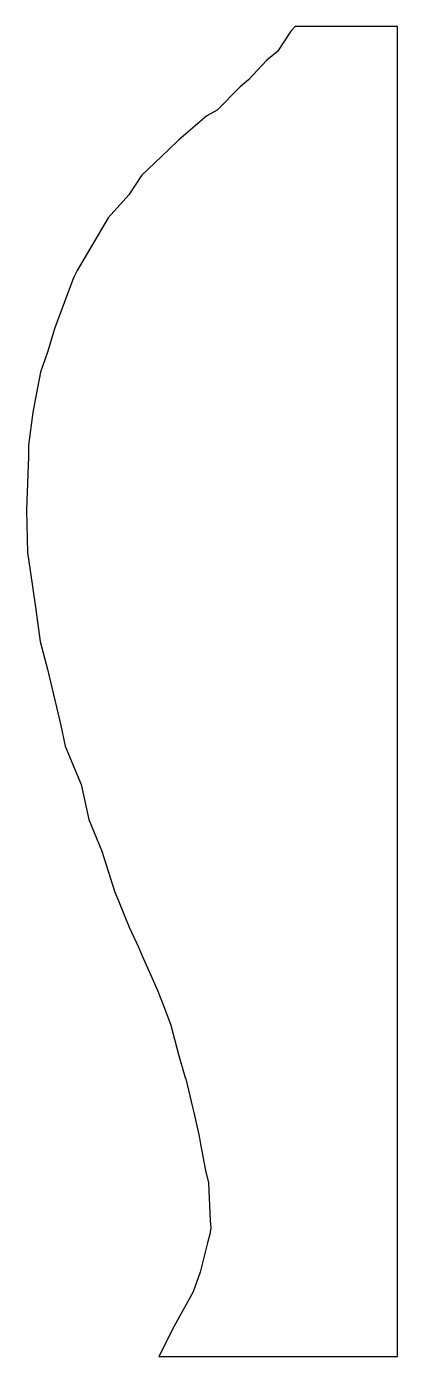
# Model space of a CAD drawing. Extents: x -112 to -20, y -101 to 230.
import ezdxf

# ---------------------------------------------------------------- set-up
doc = ezdxf.new("R2010")
doc.units = 0
doc.header["$MEASUREMENT"] = 0
doc.layers.add('VISIBLE', color=7, linetype='CONTINUOUS')

msp = doc.modelspace()

# ---------------------------------------------------------------- linework, layer by layer
at = {"layer": 'VISIBLE'}
for p, q in [((-46.56, 228.76), (-49.88, 223.72)), ((-45.45, 229.91), (-46.56, 228.76)), ((-20, 229.91), (-45.45, 229.91)), ((-20, -101.22), (-20, 229.91)), ((-49.88, 223.72), (-52.48, 221.59)), ((-52.48, 221.59), (-57.06, 216.67)), ((-57.06, 216.67), (-59.18, 214.92)), ((-59.18, 214.92), (-64.86, 209.12)), ((-64.86, 209.12), (-67.46, 207.69)), ((-67.46, 207.69), (-74.44, 201.71)), ((-77.01, 199.22), (-83.66, 192.85)), ((-74.44, 201.71), (-77.01, 199.22)), ((-83.66, 192.85), (-86.87, 188.03)), ((-86.87, 188.03), (-91.96, 182.26)), ((-91.96, 182.26), (-99.72, 169.15)), ((-99.72, 169.15), (-100.52, 167.52)), ((-100.87, 166.66), (-105.28, 154.92)), ((-100.52, 167.52), (-100.87, 166.66)), ((-105.28, 154.92), (-107.13, 148.87)), ((-107.13, 148.87), (-108.88, 143.87)), ((-108.88, 143.87), (-110.46, 135.63)), ((-110.79, 133.84), (-111.81, 125.68)), ((-110.46, 135.63), (-110.79, 133.84)), ((-111.87, 122.85), (-112.24, 111.8)), ((-111.81, 125.68), (-111.87, 123.31)), ((-111.87, 123.31), (-111.87, 122.85)), ((-112.24, 111.8), (-112.3, 109.39)), ((-112.3, 109.39), (-112.05, 99)), ((-112.05, 99), (-111.43, 94.46)), ((-111.43, 94.46), (-110.12, 85.36)), ((-110.12, 85.36), (-108.96, 76.79)), ((-108.96, 76.79), (-107.12, 69.9)), ((-107.12, 69.9), (-103.78, 55.9)), ((-103.78, 55.9), (-102.67, 50.72)), ((-102.67, 50.72), (-98.68, 41.23)), ((-98.68, 41.23), (-96.83, 32.5)), ((-96.83, 32.5), (-93.58, 24.55)), ((-93.58, 24.55), (-90.3, 14.41)), ((-90.3, 14.41), (-89.42, 12.21)), ((-89.42, 12.21), (-86.73, 5.64)), ((-86.73, 5.64), (-84.42, 0.67)), ((-84.42, 0.67), (-83.54, -1.47)), ((-83.54, -1.47), (-79.79, -9.82)), ((-79.79, -9.82), (-77.97, -14.5)), ((-77.97, -14.5), (-76.39, -18.71)), ((-76.39, -18.71), (-74.96, -24.16)), ((-74.96, -24.16), (-74.47, -26.02)), ((-74.47, -26.02), (-72.89, -31.55)), ((-72.89, -31.55), (-72.71, -32.02)), ((-72.71, -32.02), (-72.67, -32.14)), ((-72.67, -32.14), (-70.98, -39.19)), ((-70.98, -39.19), (-70.67, -40.47)), ((-70.67, -40.47), (-69.36, -46.4)), ((-69.36, -46.4), (-68.99, -48.41)), ((-68.99, -48.41), (-67.76, -54.96)), ((-67.76, -54.96), (-67, -58)), ((-67, -58), (-66.58, -67.46)), ((-66.43, -69.23), (-66.66, -70.75)), ((-66.58, -67.46), (-66.43, -69.23)), ((-66.66, -70.75), (-67.29, -72.97)), ((-67.29, -72.97), (-69.11, -80.27)), ((-69.11, -80.27), (-70.85, -85.14)), ((-70.85, -85.14), (-75.57, -93.7)), ((-75.57, -93.7), (-79.36, -101.22)), ((-79.36, -101.22), (-20, -101.22))]:
    msp.add_line(p, q, dxfattribs=at)

doc.saveas('drawing.dxf')
